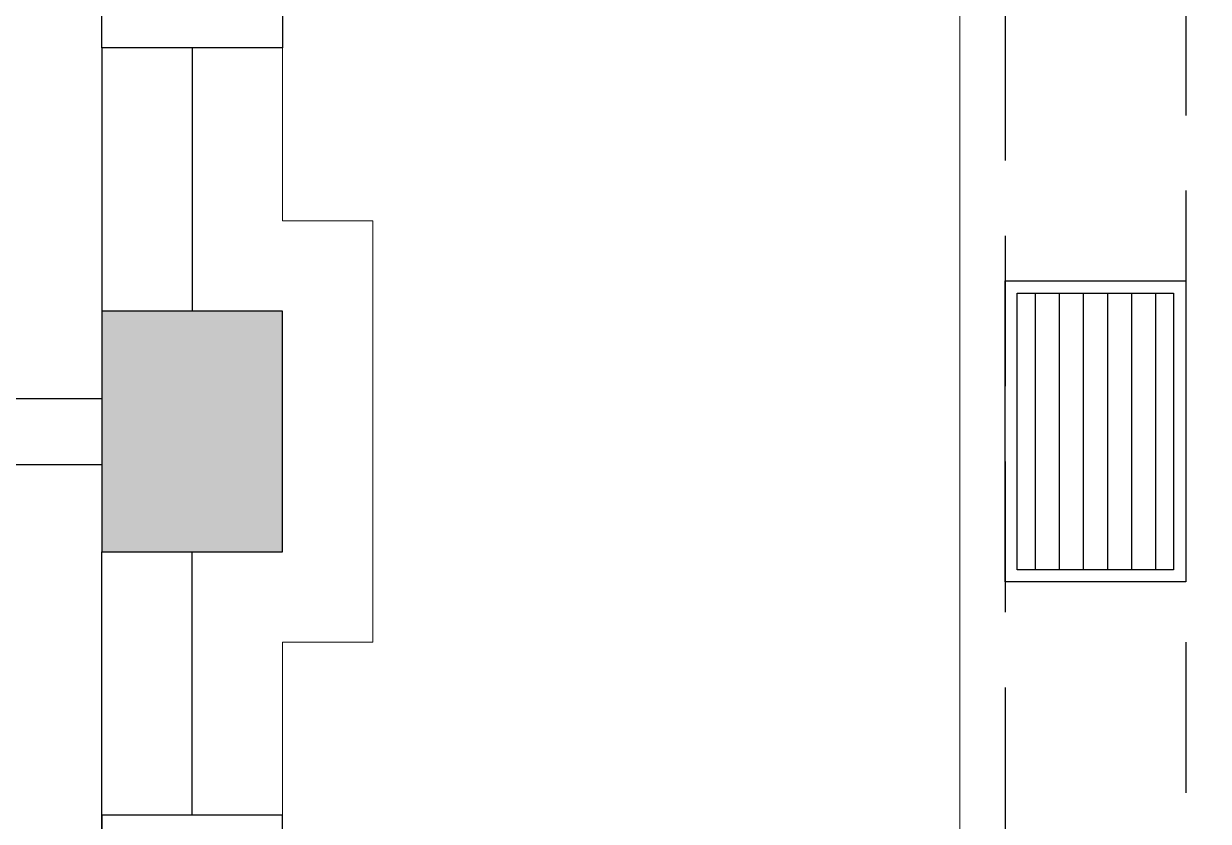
# Model space of a CAD drawing. Header units: inches. Extents: x -86493719 to 430035, y 21644 to 1519532.
# Drawn here: x 59430 to 61397, y 63906 to 65231 of the extents above; entities that cross this region are included whole.
import ezdxf

# ---------------------------------------------------------------- set-up
doc = ezdxf.new("R2010")
doc.units = ezdxf.units.IN
doc.header["$MEASUREMENT"] = 0
doc.linetypes.add('DASHED2', pattern=[0.375, 0.25, -0.125])
for name, color, linetype, lineweight in [('COLUMN', 8, 'Continuous', 30), ('LW', 8, 'Continuous', 20), ('wall', 8, 'Continuous', 30)]:
    doc.layers.add(name, color=color, linetype=linetype, lineweight=lineweight)
for name, color, linetype in [('drain', 8, 'Continuous'), ('MSGRATING', 8, 'Continuous'), ('partition', 8, 'Continuous')]:
    doc.layers.add(name, color=color, linetype=linetype)

msp = doc.modelspace()

# ---------------------------------------------------------------- linework, layer by layer
at = {"layer": 'COLUMN'}
msp.add_lwpolyline([(59859.3, 64753.6), (59559.3, 64753.6), (59559.3, 64353.6), (59859.3, 64353.6)], close=True, dxfattribs=at)
msp.add_solid([(59859.3, 64753.6), (59559.3, 64753.6), (59859.3, 64353.6), (59559.3, 64353.6)], dxfattribs=at)
at = {"layer": 'drain', "linetype": 'DASHED2', "ltscale": 1000}
for points in [[(48284.3, 84028.6), (59359.3, 84028.6), (59359.3, 81528.6), (63359.3, 81528.6), (63359.3, 66078.6), (61359.3, 66078.6), (61359.3, 63103.6), (64859.3, 63103.6), (64859.3, 54578.6), (63359.3, 54578.6), (63359.3, 47578.6), (38409.3, 47578.6), (38409.3, 58028.6)], [(48284.3, 83728.6), (59059.3, 83728.6), (59059.3, 81228.6), (63059.3, 81228.6), (63059.3, 66378.6), (61059.3, 66378.6), (61059.3, 62803.6), (64559.3, 62803.6), (64559.3, 54878.6), (63059.3, 54878.6), (63059.3, 47878.6), (38709.3, 47878.6), (38709.3, 57728.6)]]:
    msp.add_lwpolyline(points, dxfattribs=at)
at = {"layer": 'LW'}
for p, q in [((60984.3, 66453.6), (60984.3, 62728.6)), ((59859.3, 64903.6), (59859.3, 65191.1)), ((59859.3, 63916.1), (59859.3, 64203.6))]:
    msp.add_line(p, q, dxfattribs=at)
for points in [[(59859.3, 65191.1), (59859.3, 64903.6), (60009.3, 64903.6), (60009.3, 64203.6), (59859.3, 64203.6), (59859.3, 63916.1)], [(59784.3, 64753.6), (59859.3, 64753.6), (59859.3, 64353.6), (59784.3, 64353.6)]]:
    msp.add_lwpolyline(points, dxfattribs=at)
at = {"layer": 'MSGRATING'}
for p, q in [((61109.3, 64783.6), (61109.3, 64323.6)), ((61149.3, 64783.6), (61149.3, 64323.6)), ((61189.3, 64783.6), (61189.3, 64323.6)), ((61229.3, 64783.6), (61229.3, 64323.6)), ((61269.3, 64783.6), (61269.3, 64323.6)), ((61309.3, 64783.6), (61309.3, 64323.6))]:
    msp.add_line(p, q, dxfattribs=at)
for points in [[(61059.3, 64803.6), (61359.3, 64803.6), (61359.3, 64303.6), (61059.3, 64303.6)], [(61079.3, 64783.6), (61339.3, 64783.6), (61339.3, 64323.6), (61079.3, 64323.6)]]:
    msp.add_lwpolyline(points, close=True, dxfattribs=at)
at = {"layer": 'partition'}
for p, q in [((55579.3, 64608.6), (59559.3, 64608.6)), ((55579.3, 64498.6), (59559.3, 64498.6))]:
    msp.add_line(p, q, dxfattribs=at)
at = {"layer": 'wall'}
for p, q in [((59559.3, 65191.1), (59559.3, 64753.6)), ((59709.3, 65191.1), (59709.3, 64753.6)), ((59559.3, 63766.1), (59559.3, 64353.6)), ((59709.3, 63916.1), (59709.3, 64353.6))]:
    msp.add_line(p, q, dxfattribs=at)
for points in [[(59559.3, 65191.1), (59559.3, 65341.1), (59859.3, 65341.1), (59859.3, 65191.1)], [(59559.3, 63916.1), (59559.3, 63766.1), (59859.3, 63766.1), (59859.3, 63916.1)]]:
    msp.add_lwpolyline(points, close=True, dxfattribs=at)

doc.saveas('drawing.dxf')
